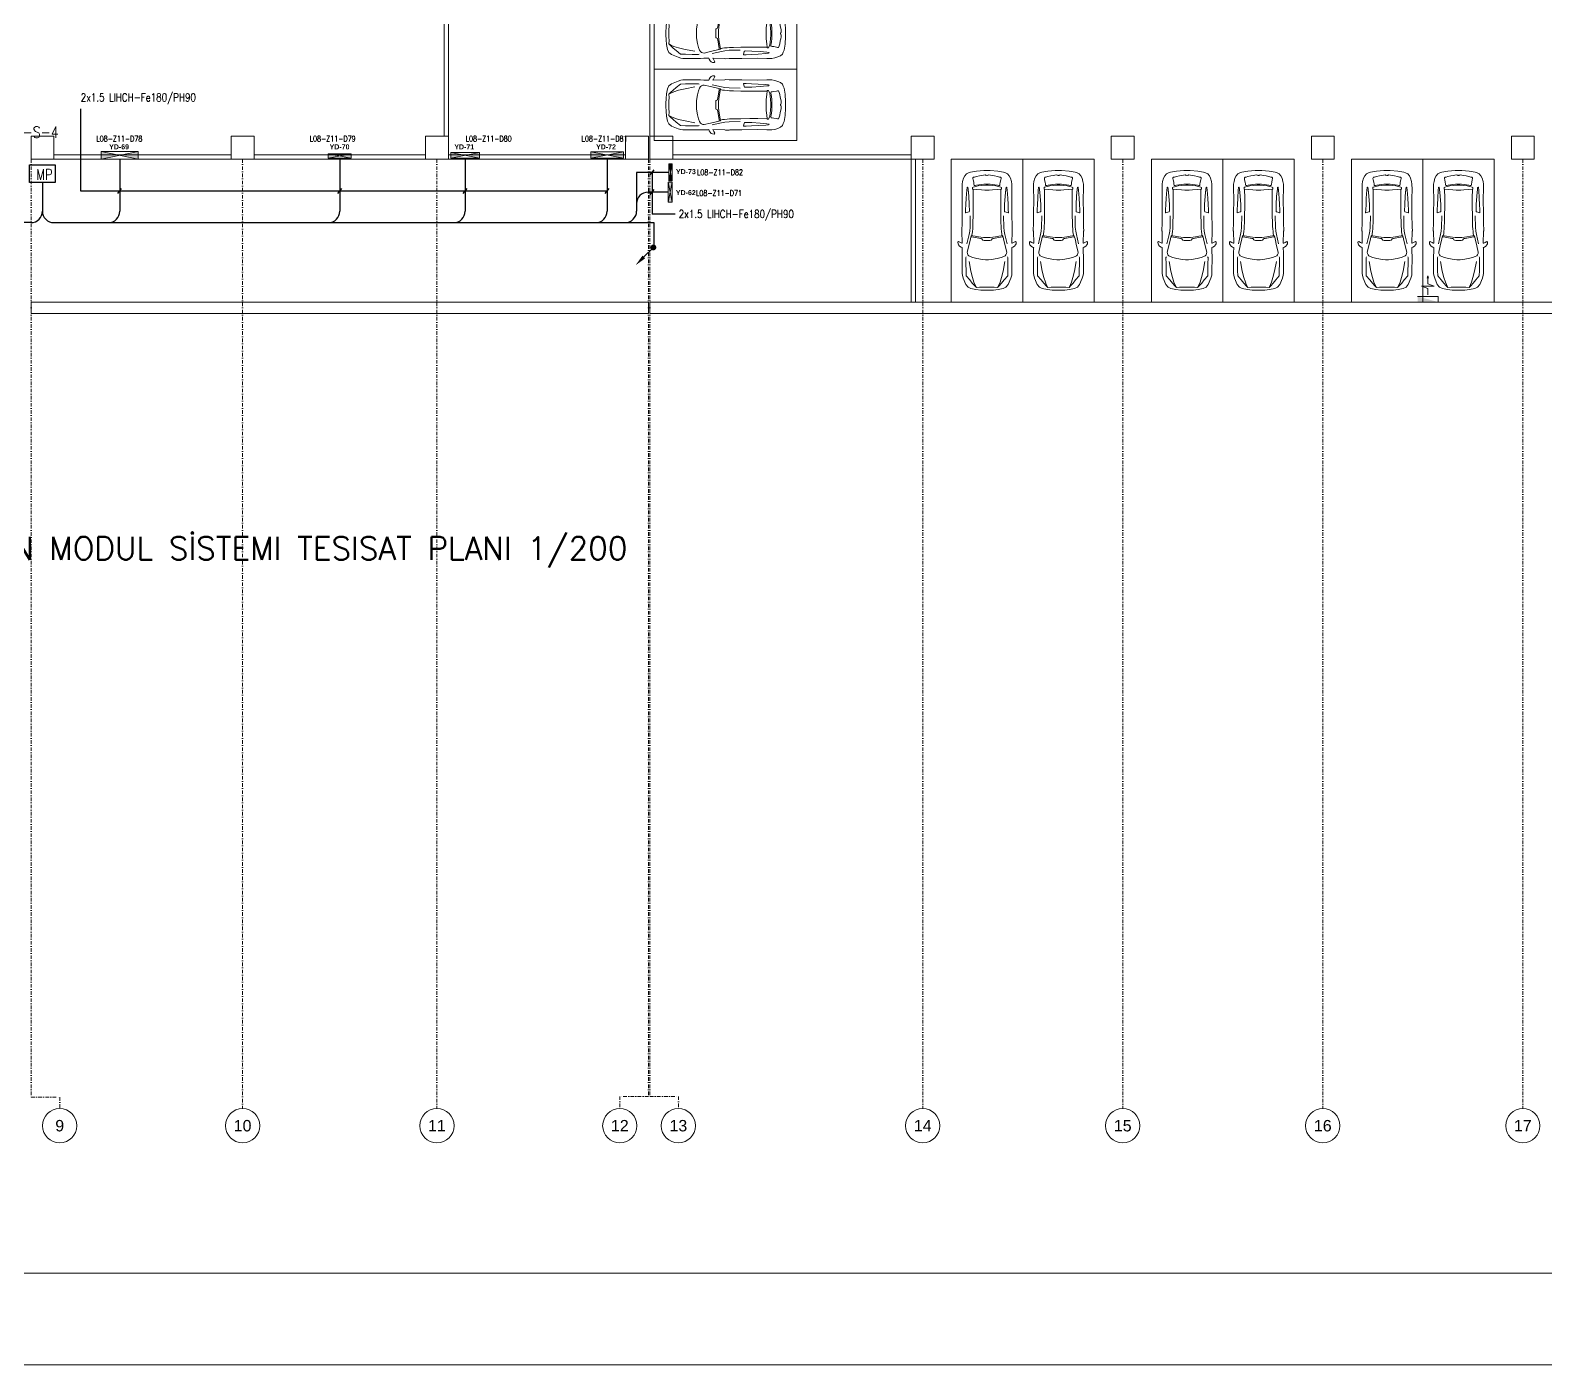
# Model space of a CAD drawing. Header units: metres. Extents: x -19121 to 152404, y -12107 to 46241.
# Drawn here: x 33357 to 38660, y -4219 to 451 of the extents above; entities that cross this region are included whole.
import ezdxf
from ezdxf.enums import TextEntityAlignment as Align

# ---------------------------------------------------------------- set-up
doc = ezdxf.new("R2010")
doc.units = ezdxf.units.M
doc.header["$LTSCALE"] = 50
doc.header["$MEASUREMENT"] = 0
doc.linetypes.add('DASHDOT2', pattern=[0.5, 0.25, -0.125, 0, -0.125])
doc.layers.get('0').update_dxf_attribs({"color": 9, "lineweight": 9})
for name, color, linetype, lineweight in [('00', 9, 'Continuous', 9), ('01', 9, 'Continuous', 9), ('04', 9, 'Continuous', 9), ('06D', 9, 'Continuous', 9), ('21', 9, 'Continuous', 9), ('24', 9, 'DASHDOT2', 9), ('32-ekipman', 9, 'Continuous', 9), ('40A', 9, 'Continuous', 9), ('E-DEDEKTÖR NUMARALARI', 20, 'Continuous', 30), ('E-KABLO', 7, 'Continuous', 30), ('E-MODÜL HATTI', 6, 'Continuous', 30), ('E-OK', 3, 'Continuous', 30), ('E-YAZI', 7, 'Continuous', 30), ('EQ LIST', 7, 'Continuous', 9), ('H-DAMPER', 1, 'Continuous', 15)]:
    doc.layers.add(name, color=color, linetype=linetype, lineweight=lineweight)
doc.styles.add('Arial', font='arial.ttf', dxfattribs={"height": 2.5})
doc.styles.add('E-YAZI', font='txttw.shx', dxfattribs={"height": 200})
doc.styles.get("Standard").update_dxf_attribs({"font": 'ARIALN.TTF'})

# ---------------------------------------------------------------- blocks, each defined once
blk = doc.blocks.new('A$C59E826CC')
h = blk.add_hatch(color=256)
h.paths.add_polyline_path([(500, 100), (1000, 0), (1000, 200)])
h.paths.add_polyline_path([(0, 200), (0, 0), (500, 100)])
for p, q in [((1000, 0), (0, 200)), ((1000, 200), (0, 0))]:
    blk.add_line(p, q)
blk.add_lwpolyline([(1000, 200), (1000, 0), (0, 0), (0, 200)], close=True)
blk = doc.blocks.new('E-MODUL PANOLARI')
at = {"layer": 'E-KABLO', "color": 1}
blk.add_lwpolyline([(-49, 66.9), (49, 66.9), (49, 0), (-49, 0)], close=True, dxfattribs=at)
at = {"layer": 'E-KABLO', "color": 1, "style": 'E-YAZI', "width": 0.8}
blk.add_text('MP', height=40, dxfattribs=at).set_placement((-23, 9.5))
blk = doc.blocks.new('*U238')
at = {"layer": 'E-OK', "color": 3, "linetype": 'Continuous'}
blk.add_line((-98, -98), (0, 0), dxfattribs=at)
at = {"layer": 'E-OK', "color": 4, "linetype": 'Continuous', "const_width": 30}
blk.add_lwpolyline([(-15, 0, 1), (15, 0, 1)], format="xyb", close=True, dxfattribs=at)
at = {"layer": 'E-OK', "color": 3, "linetype": 'Continuous'}
blk.add_solid([(-84, -112), (-112, -84), (-183, -183)], dxfattribs=at)
blk = doc.blocks.new('0_aks')
at = {"linetype": 'Continuous'}
blk.add_circle((0, 0), 3, dxfattribs=at)
at = {"style": 'Arial'}
blk.add_attdef('AKS', text='', height=2, dxfattribs=at).set_placement((0, 0), align=Align.MIDDLE_CENTER)
blk = doc.blocks.new('p-akslar_yeni')
at = {"layer": '24'}
for points in [[(11775, -8575), (11775, -11857.2)], [(12515, -8575), (12515, -11897.2)], [(13195, -8575), (13195, -11897.2)], [(13935, -8575), (13935, -11854.6), (13835, -11854.6), (13835, -11897.2)], [(13940, -8575), (13940, -11854.6), (14040, -11854.6), (14040, -11897.2)], [(14895, -8575), (14895, -11897.2)], [(15595, -8575), (15595, -11897.2)], [(16295, -8575), (16295, -11897.2)], [(16995, -8575), (16995, -11897.2)], [(11775, -11857.2), (11875, -11857.2), (11875, -11897.2)]]:
    blk.add_lwpolyline(points, dxfattribs=at)
at = {"layer": '21', "xscale": 20, "yscale": 20, "zscale": 20}
for p, values in [((11875, -11957.2), {'AKS': '9'}), ((12515, -11957.2), {'AKS': '10'}), ((13195, -11957.2), {'AKS': '11'}), ((13835, -11957.2), {'AKS': '12'}), ((14040, -11957.2), {'AKS': '13'}), ((14895, -11957.2), {'AKS': '14'}), ((15595, -11957.2), {'AKS': '15'}), ((16295, -11957.2), {'AKS': '16'}), ((16995, -11957.2), {'AKS': '17'})]:
    blk.add_blockref('0_aks', p, dxfattribs=at).add_auto_attribs(values)
blk = doc.blocks.new('2.Bod.Ara.Sitatik Elk.')
at = {"layer": '01'}
for points in [[(5360, -8630), (5440, -8630), (5440, -8550), (5360, -8550)], [(6060, -8630), (6140, -8630), (6140, -8550), (6060, -8550)], [(6740, -8630), (6820, -8630), (6820, -8550), (6740, -8550)], [(7440, -8630), (7520, -8630), (7520, -8550), (7440, -8550)], [(7525, -8630), (7605, -8630), (7605, -8550), (7525, -8550)], [(8440, -8630), (8520, -8630), (8520, -8550), (8440, -8550)], [(9140, -8630), (9220, -8630), (9220, -8550), (9140, -8550)], [(9840, -8630), (9920, -8630), (9920, -8550), (9840, -8550)], [(10540, -8630), (10620, -8630), (10620, -8550), (10540, -8550)]]:
    blk.add_lwpolyline(points, close=True, dxfattribs=at)
blk = doc.blocks.new('P-KURANGLEZ')
at = {"layer": '01'}
blk.add_lwpolyline([(7525, -500), (12385, -500), (12385, -5), (12385, 0), (12425, 0), (12425, -540), (7525, -540)], close=True, dxfattribs=at)
blk.add_lwpolyline([(7520, -540), (5360, -540), (5360, -500), (7520, -500), (7520, -540)], dxfattribs=at)
blk = doc.blocks.new('p-araba-10')
for points in [[(-193.8, -2.4), (-193.8, 5.3), (-192.9, 22.2), (-191.1, 38.9), (-187.6, 56.6), (-183.4, 66.4), (-173.9, 74.2), (-151.3, 83.5), (-141.2, 86.3), (-134.5, 87.1), (-72.5, 87.3), (-61.4, 87), (-45.8, 86.8), (-44, 86.7), (-42.5, 90.5), (-39.1, 95.9), (-35.3, 99.6), (-31.2, 101.5), (-25.1, 101.9), (-22.6, 99.4), (-26, 92.8), (-28.4, 88.2), (-29.2, 86.7), (12.7, 87.6), (14.7, 88.4), (27.6, 88.2), (29.7, 87.5), (71.7, 87.1), (127.9, 86.7), (160, 87.2), (177.5, 87.1), (187.3, 85.7), (198.4, 82.4), (207, 78), (214.1, 72.2), (217.1, 65), (220, 58.1), (223.2, 37.3), (225, 11.2), (225, -11.2), (223.2, -37.3), (220, -58.1), (217.1, -65), (214.1, -72.2), (207, -78), (198.4, -82.4), (187.3, -85.7), (177.5, -87.1), (160, -87.2), (127.9, -86.7), (71.7, -87.1), (29.7, -87.5), (27.6, -88.2), (14.7, -88.4), (12.7, -87.6), (-29.2, -86.7), (-28.4, -88.2), (-26, -92.8), (-22.6, -99.4), (-25.1, -101.9), (-31.2, -101.5), (-35.3, -99.6), (-39.1, -95.9), (-42.5, -90.5), (-44, -86.7), (-45.8, -86.8), (-61.4, -87), (-72.5, -87.3), (-134.5, -87.1), (-141.2, -86.3), (-151.3, -83.5), (-173.9, -74.2), (-183.4, -66.4), (-187.6, -56.6), (-191.1, -38.9), (-192.9, -22.2), (-193.8, -5.3), (-193.8, 2.4)], [(-93, -62.5), (-126.3, -56.3), (-149.5, -50.6), (-165.5, -45.6), (-173.7, -42.3), (-183.5, -36.9), (-182.7, -25.6), (-183.2, -12.4), (-183.2, 0.2), (-183.2, 12.8), (-182.7, 26), (-183.5, 37.3), (-177.8, 43), (-168.5, 51.5), (-157.6, 60.6), (-142.7, 72.8), (-124.7, 73.2), (-102, 73.6), (-79.4, 73.7), (-76.8, 72.4)], [(-93, 62.8), (-126.3, 56.7), (-149.5, 51), (-165.5, 45.9), (-173.7, 42.6), (-183.5, 37.3), (-182.7, 26), (-183.2, 12.8), (-183.2, 0.2), (-183.2, -12.4), (-182.7, -25.6), (-183.5, -36.9), (-177.8, -42.6), (-168.5, -51.2), (-157.6, -60.2), (-142.7, -72.5), (-124.7, -72.9), (-102, -73.2), (-79.4, -73.3), (-76.8, -72.1)], [(-8.3, -56.7), (-13.4, -57.9), (-38.1, -63.5), (-60.3, -68.8), (-64.9, -68.3), (-69.3, -66.4), (-73, -63.6), (-75.8, -58.3), (-79.1, -49.2), (-82.8, -35.3), (-86.1, -15.4), (-87, -5.3), (-87, 0.2), (-87, 5.7), (-86.1, 15.7), (-82.8, 35.6), (-79.1, 49.6), (-75.8, 58.7), (-73, 63.9), (-69.3, 66.8), (-64.9, 68.6), (-60.3, 69.2), (-38.1, 63.8), (-13.4, 58.2), (-8.3, 57)], [(66.2, 58.6), (27.5, 59.4), (12.7, 60.6), (0.9, 62.9), (-31.5, 70.4)], [(-2.5, -52.9), (-3.1, -54.6), (-4.3, -55.5), (-8.3, -56.7), (-7.3, -54.5), (-7.2, -52.8), (-12.4, -22.8), (-12.7, -19.8), (-13.7, -17.7), (-17.5, -15.6), (-18.7, -14.2), (-19.1, -9.7), (-19.2, -3.2), (-19.2, 0.2), (-19.2, 3.5), (-19.1, 10), (-18.7, 14.5), (-17.5, 15.9), (-13.7, 18.1), (-12.7, 20.1), (-12.4, 23.1), (-7.2, 53.1), (-7.3, 54.8), (-8.3, 57), (-4.3, 55.8), (-3.1, 54.9), (-2.5, 53.3)], [(160.4, 48.6), (128, 48.3), (99.7, 48.3), (68.4, 48.6), (43.2, 49.2), (29.3, 49.7), (20.9, 50.2), (11.4, 51.1), (4.3, 52), (0.7, 52.6), (-2.5, 53.3), (-3.4, 49.8), (-4.9, 41.7), (-6.9, 29.6), (-9.1, 11.9), (-9.1, 2.6), (-9.1, 0.2), (-9.1, -2.2), (-9.1, -11.6), (-6.9, -29.3), (-4.9, -41.4), (-3.4, -49.4), (-2.5, -52.9), (0.7, -52.2), (4.3, -51.7), (11.4, -50.8), (20.9, -49.9), (29.3, -49.3), (43.2, -48.9), (68.4, -48.3), (99.7, -47.9), (128, -47.9), (160.4, -48.3)], [(66.2, -58.2), (27.5, -59), (12.7, -60.3), (0.9, -62.6), (-31.5, -70.1)]]:
    blk.add_lwpolyline(points)
for points in [[(159.5, 66.3), (166.1, 67.2), (167.1, 68.6), (165.9, 69.6), (156.3, 70.9), (128.7, 72.7), (106.1, 73.8), (87.7, 74.9), (77.7, 75), (77.4, 74.3), (80.3, 64), (81.1, 62.1), (83.3, 61.7), (106.9, 62), (135.6, 63.8)], [(169.6, -39.3), (171.3, -30.3), (172.9, -18.6), (173.8, -4.4), (173.8, 0.2), (173.8, 4.7), (172.9, 19), (171.3, 30.6), (169.6, 39.6), (166.8, 48.4), (165.8, 50.4), (160.6, 50.4), (160.4, 48.6), (159, 36.5), (157.5, 19.4), (157, 8.1), (157, 0.2), (157, -7.8), (157.5, -19.1), (159, -36.2), (160.4, -48.3), (160.6, -50.1), (165.8, -50.1), (166.8, -48.1)], [(174.1, -36.1), (175.5, -27.9), (176.6, -19.3), (177.4, -10.5), (177.5, -1.4), (177.5, 0.2), (177.5, 1.8), (177.4, 10.9), (176.6, 19.7), (175.5, 28.2), (174.1, 36.4), (173, 41.1), (173.2, 43.7), (174.5, 45.2), (178.1, 45.7), (184.1, 46.5), (193.2, 48.4), (197.4, 49.4), (199.8, 49.3), (201.7, 47.1), (202.6, 43.6), (204.7, 36.9), (206.7, 26.7), (208.2, 18.6), (209.1, 12.5), (209.7, 6.9), (209.5, 5), (208.6, 3), (207.7, 1.2), (207.7, 0.2), (207.7, -0.9), (208.6, -2.7), (208.6, -2.7), (209.5, -4.6), (209.7, -6.6), (209.1, -12.1), (208.2, -18.3), (206.7, -26.4), (204.7, -36.5), (202.6, -43.3), (201.7, -46.8), (199.8, -49), (197.4, -49.1), (193.2, -48.1), (184.1, -46.1), (178.1, -45.3), (174.5, -44.9), (173.2, -43.4), (173, -40.8)], [(159.5, -66), (166.1, -66.9), (167.1, -68.2), (165.9, -69.3), (156.3, -70.5), (128.7, -72.4), (106.1, -73.5), (87.7, -74.5), (77.7, -74.7), (77.4, -74), (80.3, -63.7), (81.1, -61.7), (83.3, -61.4), (106.9, -61.6), (135.6, -63.5)]]:
    blk.add_lwpolyline(points, close=True)
blk = doc.blocks.new('p-carpark_std')
at = {"layer": '06D'}
blk.add_lwpolyline([(-500, -125), (0, -125), (0, 125), (-500, 125)], close=True, dxfattribs=at)
at = {"layer": '04'}
blk.add_blockref('p-araba-10', (-265, 0), dxfattribs=at)
blk = doc.blocks.new('YD-72-20')
at = {"linetype": 'Continuous'}
for p, q in [((0, 0.714), (-0.028, 0.634)), ((0, 0.714), (0.028, 0.634)), ((0, 0.434), (0, 0.714)), ((0.36, 0), (-0.36, 0)), ((-0.225, 0.355), (0.225, 0.355)), ((-0.225, 0.355), (0, 0.276)), ((0.225, 0.355), (0, 0.434)), ((0, 0.058), (0, 0.276)), ((0.36, 0), (0.36, -0.2))]:
    blk.add_line(p, q, dxfattribs=at)
blk.add_solid([(0.36, -0.2), (-0.36, 0), (-0.36, -0.2)])
blk = doc.blocks.new('b2a yan.dol')
at = {"yscale": 100, "zscale": 100}
for p, xscale, rotation in [((39220, -17321), -100, 90), ((36512, -17486.4), 100, 180)]:
    blk.add_blockref('YD-72-20', p, dxfattribs=dict(at, xscale=xscale, rotation=rotation))
at = {"xscale": 100, "yscale": 100, "zscale": 100}
blk.add_blockref('YD-72-20', (38247.5, -19991.4), dxfattribs=at)
blk = doc.blocks.new('2.Bod.Ara.Mimari Elk.')
at = {"layer": '00'}
for points in [[(6820, -7830), (6820, -8550), (6805, -8550), (6805, -7830)], [(7540, -7830), (7540, -8550), (7525, -8550), (7525, -7830)], [(6060, -8630), (5440, -8630), (5440, -8615), (6060, -8615)], [(6740, -8630), (6140, -8630), (6140, -8615), (6740, -8615)], [(7440, -8630), (6820, -8630), (6820, -8615), (7440, -8615)], [(8440, -8630), (7605, -8630), (7605, -8615), (8440, -8615)], [(8455, -8630), (8455, -9130), (8440, -9130), (8440, -8630)]]:
    blk.add_lwpolyline(points, close=True, dxfattribs=at)
at = {"layer": '01'}
blk.add_blockref('P-KURANGLEZ', (0, -8630), dxfattribs=at)
at = {"layer": '04'}
for p in [(8040, -8190), (8040, -8440)]:
    blk.add_blockref('p-carpark_std', p, dxfattribs=at)
at = {"layer": '04', "rotation": 90}
for p in [(8705, -8630), (8955, -8630), (9405, -8630), (9655, -8630), (10105, -8630), (10355, -8630)]:
    blk.add_blockref('p-carpark_std', p, dxfattribs=at)
at = {"layer": '32-ekipman'}
blk.add_blockref('b2a yan.dol', (-28000, 10881.4), dxfattribs=at)

msp = doc.modelspace()

# ---------------------------------------------------------------- linework, layer by layer
at = {"layer": '40A'}
for points in [[(46159.3, -4218.6), (18159.3, -4218.6), (18159.3, 12601.4), (46159.3, 12601.4)], [(18479.3, 12281.4), (43999.5, 12281.4), (43999.5, -3898.6), (18479.3, -3898.6)]]:
    msp.add_lwpolyline(points, close=True, dxfattribs=at)
at = {"layer": 'E-MODÜL HATTI', "ltscale": 50}
for p, q in [((33670, 0.6), (33670, -182)), ((34440, 3.2), (34440, -182)), ((34878.9, 3.2), (34878.9, -182)), ((35375.6, 3.2), (35375.6, -182)), ((35591.7, -46.2), (35478.8, -46.2)), ((35478.8, -46.2), (35478.8, -182)), ((33399.3, -81.1), (33399.3, -182)), ((35589.7, -115.4), (35518.8, -115.4)), ((33359.3, -222), (30597.6, -222)), ((33439.3, -222), (35438.8, -222)), ((35431.9, -222), (35539.2, -222)), ((35539.2, -222), (35539.2, -309.4))]:
    msp.add_line(p, q, dxfattribs=at)
for centre, start, end in [((35518.8, -155.4), 90, 180), ((33359.3, -182), 270, 0), ((33439.3, -182), 180, 270), ((33630, -182), 270, 0), ((34400, -182), 270, 0), ((34838.9, -182), 270, 0), ((35335.6, -182), 270, 0), ((35438.8, -182), 270, 0)]:
    msp.add_arc(centre, 40, start, end, dxfattribs=at)
at = {"layer": 'E-YAZI', "color": 3}
for p, q in [((33532.5, 176.2), (33532.5, -111.3)), ((35526.7, -55), (35540.3, -37.4)), ((35533.5, -46.2), (35533.5, -192.8)), ((33663.2, -120.1), (33676.8, -102.5)), ((34433.2, -120.1), (34446.8, -102.5)), ((34872.1, -120.1), (34885.7, -102.5)), ((35368.8, -120.1), (35382.4, -102.5)), ((33532.5, -111.3), (35375.6, -111.3)), ((35526.7, -124.2), (35540.3, -106.6)), ((35613.6, -192.8), (35533.5, -192.8))]:
    msp.add_line(p, q, dxfattribs=at)

# ---------------------------------------------------------------- block references
at = {"layer": '06D'}
for name in ['2.Bod.Ara.Sitatik Elk.', '2.Bod.Ara.Mimari Elk.']:
    msp.add_blockref(name, (28000, 8630), dxfattribs=at)
at = {"layer": '24'}
msp.add_blockref('p-akslar_yeni', (21585, 8575), dxfattribs=at)
at = {"layer": 'E-KABLO', "color": 1, "xscale": 0.9216, "yscale": 0.9216, "zscale": 0.9216}
msp.add_blockref('E-MODUL PANOLARI', (33399.3, -81.1), dxfattribs=at)
at = {"layer": 'E-OK', "xscale": -0.34, "yscale": 0.34, "zscale": 0.34, "rotation": 270}
msp.add_blockref('*U238', (35537.5, -308.8), dxfattribs=at)
at = {"layer": 'H-DAMPER'}
for p, xscale, yscale, zscale in [((33605, 0.6), 0.1299999999999995, 0.1299999999999995, 0.1299999999999995), ((34828.9, 3.2), 0.0999999999999997, 0.0999999999999997, 0.0999999999999997), ((35318.1, 3.2), 0.1149999999999996, 0.1149999999999996, 0.1149999999999996)]:
    msp.add_blockref('A$C59E826CC', p, dxfattribs=dict(at, xscale=xscale, yscale=yscale, zscale=zscale))
for p, xscale, yscale, zscale, rotation in [((34480, 19.2), 0.0799999999999997, 0.0799999999999997, 0.0799999999999997, 180), ((35603.7, -76.2), 0.0599999999999998, 0.0599999999999998, 0.0599999999999998, 90), ((35603.7, -150.4), 0.0699999999999998, 0.0699999999999998, 0.0699999999999998, 90)]:
    msp.add_blockref('A$C59E826CC', p, dxfattribs=dict(at, xscale=xscale, yscale=yscale, zscale=zscale, rotation=rotation))

# ---------------------------------------------------------------- texts
at = {"layer": 'E-DEDEKTÖR NUMARALARI', "style": 'E-YAZI', "width": 0.7}
for s, p in [('L08-Z11-D78', (33588, 61.7)), ('L08-Z11-D79', (34334.5, 61.7)), ('L08-Z11-D80', (34880.5, 61.7)), ('L08-Z11-D81', (35286, 61.7)), ('L08-Z11-D82', (35690, -56.3)), ('L08-Z11-D71', (35686.5, -128.8))]:
    msp.add_text(s, height=20, dxfattribs=at).set_placement(p)
at = {"layer": 'E-YAZI', "color": 3, "style": 'E-YAZI', "width": 0.8}
for s, height, p in [('2x1.5 LIHCH-Fe180/PH90', 28, (33533.5, 202.2)), ('MP-S-4', 40, (33268.5, 74.5)), ('2x1.5 LIHCH-Fe180/PH90', 28, (35626, -205.8))]:
    msp.add_text(s, height=height, dxfattribs=at).set_placement(p)
at = {"layer": 'E-YAZI', "color": 4, "style": 'E-YAZI'}
msp.add_text('2. BODRUM ARA KAT YANGIN MODUL SİSTEMI TESISAT PLANI 1/200', height=80, dxfattribs=at).set_placement((31839.6, -1401.7))
at = {"layer": 'EQ LIST', "color": 6, "char_height": 17.55, "width": 288.049, "attachment_point": 5}
for s, insert in [('{\\fArial|b1|i0|c162|p34;YD-69}', (33667.8, 43.1)), ('{\\fArial|b1|i0|c162|p34;YD-70}', (34439.3, 43.1)), ('{\\fArial|b1|i0|c162|p34;YD-71}', (34875.7, 43.1)), ('{\\fArial|b1|i0|c162|p34;YD-72}', (35371.7, 43.1)), ('{\\fArial|b1|i0|c162|p34;YD-73}', (35651.3, -43.8)), ('{\\fArial|b1|i0|c162|p34;YD-62}', (35650.9, -117.2))]:
    msp.add_mtext(s, dxfattribs=dict(at, insert=insert))

doc.saveas('drawing.dxf')
